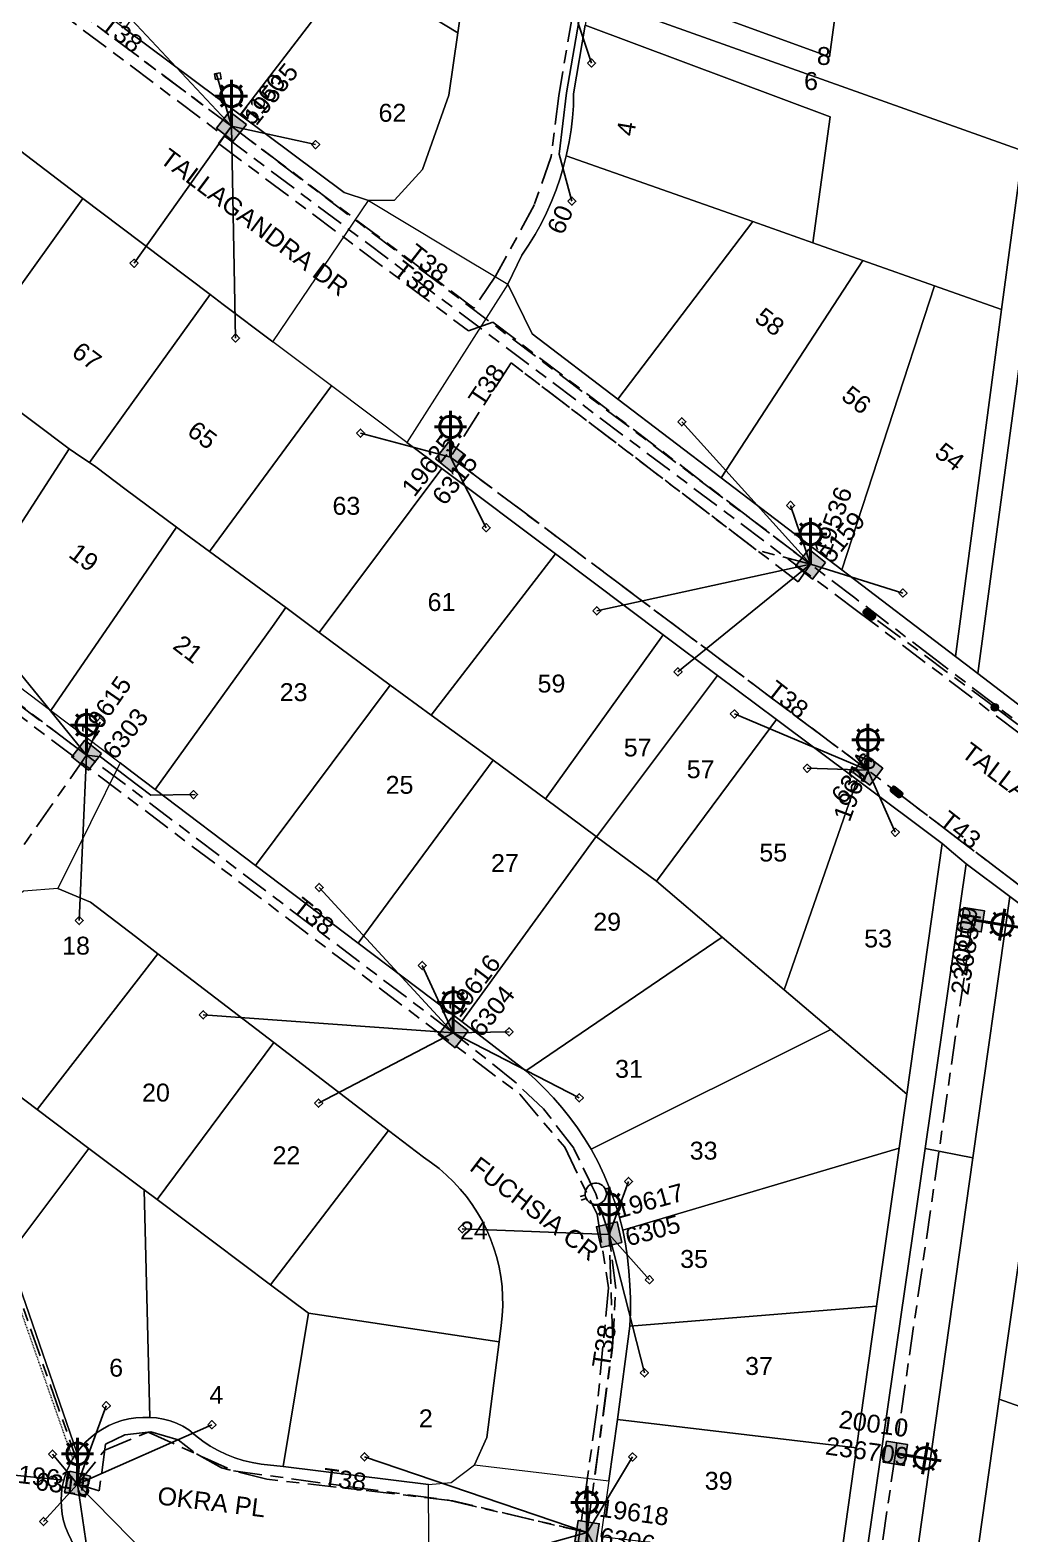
# Model space of a CAD drawing. Header units: metres. Extents: x 301341 to 310479, y 6262403 to 6265281.
# Drawn here: x 303245.4 to 303382.2, y 6264312.3 to 6264522.2 of the extents above; entities that cross this region are included whole.
import ezdxf
from ezdxf.enums import TextEntityAlignment as Align

# ---------------------------------------------------------------- set-up
doc = ezdxf.new("R2010")
doc.units = ezdxf.units.M
for name, pattern in [('Cable Exist UG', [8.2, 4, -1.2, 1.8, -1.2]), ('HIDDEN', [0.375, 0.25, -0.125]), ('HIDDEN2', [0.1875, 0.125, -0.0625])]:
    doc.linetypes.add(name, pattern=pattern)
doc.layers.get('0').update_dxf_attribs({"color": 6})
for name, color, linetype, lineweight in [('Cadastre Land Parcels_SP_EXT', 9, 'Continuous', 5), ('Cadastre Other Property_SP_EXT', 9, 'HIDDEN', 5), ('Cadastre Roads_SP_EXT', 9, 'Continuous', 5)]:
    doc.layers.add(name, color=color, linetype=linetype, lineweight=lineweight)
for name, color, linetype in [('Equip_LV_EXT', 7, 'Continuous'), ('Equip_SL_EXT', 7, 'Continuous'), ('Equip_SP_SL_EXT', 7, 'Continuous'), ('Mains_HV_EXT', 7, 'Continuous'), ('Mains_LV_EXT', 7, 'Continuous'), ('Mains_SL_EXT', 7, 'Continuous'), ('Services_SP_EXT', 7, 'Continuous'), ('SupportsUG_SP_LV_SL_EXT', 7, 'Continuous')]:
    doc.layers.add(name, color=color, linetype=linetype)
doc.styles.add('COLUMN_LABEL', font='arial.ttf')
doc.styles.add('iecARIAL', font='arial.ttf', dxfattribs={"height": 2})
doc.styles.add('POLE_LABEL', font='arial.ttf')
doc.styles.get("Standard").update_dxf_attribs({"font": 'arial.ttf'})

# ---------------------------------------------------------------- blocks, each defined once
blk = doc.blocks.new('COLUMN_EXT')
blk.add_hatch(color=256).paths.add_polyline_path([(-1.49, 1.48), (-1.49, -1.49), (1.48, -1.49), (1.48, 1.48)])
blk.add_lwpolyline([(-1.49, -1.49), (1.48, -1.49), (1.48, 1.48), (-1.49, 1.48)], close=True)
for tag, height, style, flags, p in [('ASSET_NUM', 2.5, 'COLUMN_LABEL', 8, (2, 2)), ('STRUCTURE_PLANT_NUMBER', 0.2, 'POLE_LABEL', 9, (1.81, 0.03)), ('STREET_CODE', 0.2, 'COLUMN_LABEL', 9, (1.81, -0.2))]:
    blk.add_attdef(tag, text='', height=height, dxfattribs=dict(style=style, flags=flags)).set_placement(p, align=Align.MIDDLE_LEFT)
at = {"flags": 9}
for tag, p in [('COLUMN_TYPE', (1.81, -0.4)), ('OWNED_BY', (1.81, -0.6)), ('STATE', (1.81, -0.8)), ('USAGE', (1.81, -1)), ('STREETNAME', (1.81, -1.6)), ('SUBURB', (1.81, -1.8)), ('LEGEND', (1.81, -1.2)), ('LOCATION', (1.81, -1.4)), ('NOTES', (1.81, -2))]:
    blk.add_attdef(tag, text='', height=0.2, dxfattribs=at).set_placement(p, align=Align.MIDDLE_LEFT)
at = {"flags": 1}
blk.add_attdef('Z', (1.81, -2.35), '', height=0.2, dxfattribs=at)
blk = doc.blocks.new('SL_LANTERN_EXT')
at = {"lineweight": 40}
for p, q in [((0, 1.97), (0, 6.47)), ((-2.25, 4.22), (2.25, 4.22)), ((-1.46, 5.68), (-1.06, 5.28)), ((1.46, 5.68), (1.06, 5.28)), ((-1.46, 2.76), (-1.06, 3.16)), ((0, 0), (0, 2.72)), ((1.46, 2.76), (1.06, 3.16))]:
    blk.add_line(p, q, dxfattribs=at)
blk.add_circle((0, 4.22), 1.5, dxfattribs=at)
at = {"style": 'iecARIAL', "flags": 8}
blk.add_attdef('ASSET_NUM', (1.5, 1.5), '', height=2.5, dxfattribs=at)
for tag, p, height, flags in [('OPERATING_VOLTAGE', (0.98, -1.65), 0.2, 9), ('ORIENTATION', (0.98, -1.85), 0.2, 9), ('OWNED_BY', (0.98, -2.05), 0.2, 9), ('STATE', (0.98, -2.25), 0.2, 9), ('CONSTRUCTED_VOLTAGE', (0.98, -0.65), 0.2, 9), ('CONTROL_TYPE', (0.98, -0.85), 0.2, 9), ('LANTERN_PURPOSE', (0.98, -1.05), 0.2, 9), ('LANTERN_TYPE', (0.98, -1.25), 0.2, 9), ('NO_PHASES', (0.98, -1.45), 0.2, 9), ('LNUMBER', (2.18, -3.25), 2.5, 8), ('USAGE', (0.98, -2.45), 0.2, 9), ('CEXIST', (0.98, -2.65), 0.2, 9), ('CNEW', (0.98, -2.85), 0.2, 9), ('CNUMBER', (0.98, -3.05), 0.2, 9), ('CREMOVE', (0.98, -3.25), 0.2, 9), ('CREPLACE', (0.98, -3.45), 0.2, 9), ('LKINGHEIGHT', (0.98, -3.65), 0.2, 9), ('LBRACKET', (0.98, -3.85), 0.2, 9), ('LBRACKETVOCAB', (0.98, -4.05), 0.2, 9), ('LCATEGORY', (0.98, -4.25), 0.2, 9), ('LCHARGE1', (0.98, -4.45), 0.2, 9), ('LCHARGE1PERCENT', (0.98, -4.65), 0.2, 9), ('LCHARGE2', (0.98, -4.85), 0.2, 9), ('LCHARGE2PERCENT', (0.98, -5.05), 0.2, 9), ('LCHARGE3', (0.98, -5.25), 0.2, 9), ('LCHARGE3PERCENT', (0.98, -5.45), 0.2, 9), ('LEXIST', (0.98, -5.65), 0.2, 9), ('LLAMP', (0.98, -5.85), 0.2, 9), ('LLAMPVOCAB', (0.98, -6.05), 0.2, 9), ('LMAST', (0.98, -6.25), 0.2, 9), ('LMASTVOCAB', (0.98, -6.45), 0.2, 9), ('LNEW', (0.98, -6.65), 0.2, 9), ('LANTNUMBER', (0.98, -6.85), 0.2, 9), ('LOUTREACH', (0.98, -7.25), 0.2, 9), ('LOUTREACHVOCAB', (0.98, -7.45), 0.2, 9), ('LRATECODE', (0.98, -7.65), 0.2, 9), ('LREMOVE', (0.98, -7.85), 0.2, 9), ('LREPLACE', (0.98, -8.05), 0.2, 9), ('LTYPE', (0.98, -8.25), 0.2, 9), ('LTYPEVOCAB', (0.98, -8.45), 0.2, 9), ('STREETNAME', (0.98, -9.25), 0.2, 9), ('SUBURB', (0.98, -9.45), 0.2, 1), ('LEGEND', (0.98, -8.65), 0.2, 9), ('LOCATION', (0.98, -8.85), 0.2, 9), ('NOTES', (0.98, -9.05), 0.2, 9)]:
    blk.add_attdef(tag, p, '', height=height, dxfattribs=dict(flags=flags))
blk = doc.blocks.new('CCP_EXT')
at = {"flags": 9}
for tag, p in [('STATE', (0, -1.8)), ('NOTES', (0, -2))]:
    blk.add_attdef(tag, text='', height=0.2, dxfattribs=at).set_placement(p, align=Align.MIDDLE_LEFT)
blk.add_wipeout([(0, 0.57), (0.57, 0), (0, -0.57), (-0.57, 0)])
blk.add_lwpolyline([(-0.57, 0), (0, 0.57), (0.57, 0), (0, -0.57), (-0.57, 0)])
at = {"flags": 1}
blk.add_attdef('Z', (0, 0), '', height=0.2, dxfattribs=at)
at = {"flags": 9}
for tag, p in [('CCP_TYPE', (0, 0)), ('CONSTRUCTED_VOLTAGE', (0, -0.2)), ('OPERATING_VOLTAGE', (0, -0.6)), ('ORIENTATION', (0, -0.8)), ('OWNED_BY', (0, -1)), ('NO_PHASES', (0, -0.4)), ('USAGE', (0, -1.2)), ('LEGEND', (0, -1.4)), ('LIFE_SUPPORT', (0, -1.6))]:
    blk.add_attdef(tag, text='', height=0.2, dxfattribs=at).set_placement(p, align=Align.MIDDLE_LEFT)
blk = doc.blocks.new('SL_STJ_EXT')
h = blk.add_hatch(color=256)
edge = h.paths.add_edge_path()
edge.add_ellipse((-0.59, 0.13), major_axis=(0.226, 0.226), ratio=1, start_angle=45, end_angle=135)
edge.add_line((-0.91, 0.13), (-0.91, -0.13))
edge.add_ellipse((-0.59, -0.13), major_axis=(0.226, 0.226), ratio=1, start_angle=135, end_angle=225)
edge.add_line((-0.59, -0.45), (0.59, -0.45))
edge.add_ellipse((0.59, -0.13), major_axis=(-0.226, 0.226), ratio=1, start_angle=135, end_angle=225)
edge.add_line((0.91, -0.13), (0.91, 0.13))
edge.add_ellipse((0.59, 0.13), major_axis=(-0.226, 0.226), ratio=1, start_angle=225, end_angle=315)
edge.add_line((0.59, 0.45), (-0.59, 0.45))
blk.add_lwpolyline([(-0.91, 0.13), (-0.91, -0.13, 0.414214), (-0.59, -0.45), (0.59, -0.45, 0.414214), (0.91, -0.13), (0.91, 0.13, 0.414214), (0.59, 0.45), (-0.59, 0.45, 0.414214)], format="xyb", close=True)
at = {"flags": 1}
blk.add_attdef('Z', (0, 0), '', height=0.2, dxfattribs=at)
at = {"flags": 9}
for tag, p in [('ORIENTATION', (0, 0)), ('USAGE', (0, -0.2)), ('LEGEND', (0, -0.4)), ('NOTES', (0, -0.6))]:
    blk.add_attdef(tag, text='', height=0.2, dxfattribs=at).set_placement(p, align=Align.MIDDLE_LEFT)
blk = doc.blocks.new('LV_UG_LINKS_OPEN_EXT')
for p, q in [((-0.25, 1.47), (-0.25, 2.22)), ((0.25, 1.47), (0.25, 2.22)), ((-0.25, -1.47), (-0.25, -2.22)), ((0.25, -1.47), (0.25, -2.22))]:
    blk.add_line(p, q)
at = {"flags": 9}
for tag, p in [('ACTUAL_STATUS', (0, 0)), ('CONSTRUCTED_VOLTAGE', (0, -0.2)), ('OPERATING_VOLTAGE', (0, -0.6)), ('ORIENTATION', (0, -0.8)), ('STATE', (0, -1)), ('SWITCH_TYPE', (0, -1.2)), ('NO_PHASES', (0, -0.4)), ('USAGE', (0, -1.4)), ('NOTES', (0, -1.6))]:
    blk.add_attdef(tag, text='', height=0.2, dxfattribs=at).set_placement(p, align=Align.MIDDLE_LEFT)
at = {"flags": 1}
blk.add_attdef('Z', (0, 0), '', height=0.2, dxfattribs=at)
blk.add_wipeout([(-0.25, 1.47), (-0.43, 1.43), (-0.61, 1.36), (-0.77, 1.28), (-0.93, 1.17), (-1.07, 1.05), (-1.19, 0.9), (-1.29, 0.75), (-1.38, 0.58), (-1.44, 0.4), (-1.48, 0.22), (-1.49, 0.03), (-1.49, -0.16), (-1.45, -0.34), (-1.4, -0.52), (-1.32, -0.69), (-1.23, -0.85), (-1.11, -1), (-0.98, -1.13), (-0.83, -1.24), (-0.66, -1.34), (-0.49, -1.41), (-0.31, -1.46), (-0.13, -1.49), (0.06, -1.49), (0.25, -1.47), (0.43, -1.43), (0.61, -1.36), (0.77, -1.28), (0.93, -1.17), (1.07, -1.05), (1.19, -0.9), (1.29, -0.75), (1.38, -0.58), (1.44, -0.4), (1.48, -0.22), (1.49, -0.03), (1.49, 0.16), (1.45, 0.34), (1.4, 0.52), (1.32, 0.69), (1.23, 0.85), (1.11, 1), (0.98, 1.13), (0.83, 1.24), (0.66, 1.34), (0.49, 1.41), (0.31, 1.46), (0.13, 1.49), (-0.06, 1.49)])
blk.add_lwpolyline([(0, -1.49, 1), (0, 1.49, 1)], format="xyb", close=True)
blk = doc.blocks.new('CONNECTOR_NODE_EXT')
h = blk.add_hatch(color=256)
edge = h.paths.add_edge_path()
edge.add_arc((0, 0), 0.5, 0, 360)
blk.add_circle((0, 0), 0.5)
at = {"flags": 1}
blk.add_attdef('Z', (0, 0), '', height=0.2, dxfattribs=at)
at = {"flags": 9}
for tag, p in [('CONNECTOR_TYPE', (0, 0)), ('CONSTRUCTED_VOLTAGE', (0, -0.2)), ('OPERATING_VOLTAGE', (0, -0.6)), ('ORIENTATION', (0, -0.8)), ('SUBTYPE', (0, -1)), ('NO_PHASES', (0, -0.4)), ('USAGE', (0, -1.2)), ('NOTES', (0, -1.4))]:
    blk.add_attdef(tag, text='', height=0.2, dxfattribs=at).set_placement(p, align=Align.MIDDLE_LEFT)

msp = doc.modelspace()

# ---------------------------------------------------------------- linework, layer by layer
at = {"layer": 'Cadastre Land Parcels_SP_EXT', "linetype": 'Continuous'}
msp.add_lwpolyline([(303399.42, 6264593.16), (303379.6, 6264446.29), (303377.73, 6264432.36), (303384.88, 6264426.92)], dxfattribs=at)
for points in [[(303308.64, 6264546.62), (303279.93, 6264551.67), (303274.75, 6264544.55), (303290.4, 6264530.82), (303305.14, 6264521.84), (303308.64, 6264546.62)], [(303359.31, 6264535.27), (303327.06, 6264547.14), (303324.21, 6264530.41), (303357.03, 6264518.45), (303359.31, 6264535.27)], [(303290.4, 6264530.82), (303274.75, 6264544.55), (303258.59, 6264522.44), (303274.72, 6264510.37), (303290.4, 6264530.82)], [(303386.91, 6264526.93), (303359.31, 6264535.27), (303357.03, 6264518.45), (303324.21, 6264530.41), (303323.6, 6264526.9), (303384.03, 6264505.35), (303386.91, 6264526.93)], [(303305.14, 6264521.84), (303290.4, 6264530.82), (303274.72, 6264510.37), (303289.24, 6264499.53), (303292.67, 6264498.4), (303296.27, 6264498.47), (303300.18, 6264502.74), (303303.88, 6264513.12), (303305.14, 6264521.84)], [(303384.03, 6264505.35), (303323.6, 6264526.9), (303323.06, 6264523.66), (303322.93, 6264522.89), (303357.13, 6264510.08), (303354.68, 6264492.49), (303361.69, 6264490.03), (303371.69, 6264486.5), (303381.06, 6264483.21), (303384.03, 6264505.35)], [(303354.68, 6264492.49), (303357.13, 6264510.08), (303322.93, 6264522.89), (303321.29, 6264513.29), (303321.26, 6264511.61), (303321.14, 6264509.94), (303320.95, 6264508.27), (303320.67, 6264506.62), (303320.31, 6264504.84), (303320.26, 6264504.63), (303346.3, 6264495.46), (303354.68, 6264492.49)], [(303252.75, 6264498.69), (303236.98, 6264510.69), (303233.26, 6264511.71), (303229.67, 6264511.34), (303226.51, 6264509.18), (303219.31, 6264499.24), (303241.44, 6264482.87), (303252.75, 6264498.69)], [(303346.3, 6264495.46), (303320.26, 6264504.63), (303319.89, 6264503.16), (303319.4, 6264501.51), (303318.84, 6264499.88), (303318.21, 6264498.28), (303317.51, 6264496.71), (303316.75, 6264495.17), (303315.91, 6264493.66), (303315.01, 6264492.2), (303314.05, 6264490.77), (303312.1, 6264486.73), (303315.52, 6264479.79), (303327.45, 6264470.68), (303346.3, 6264495.46)], [(303270.53, 6264485.28), (303258.07, 6264494.69), (303252.75, 6264498.69), (303241.44, 6264482.87), (303235.93, 6264475.22), (303235.8, 6264475.05), (303250.87, 6264463.76), (303252.62, 6264462.55), (303253.68, 6264461.84), (303258.62, 6264468.72), (303270.53, 6264485.28)], [(303354.68, 6264492.49), (303346.3, 6264495.46), (303327.45, 6264470.68), (303341.91, 6264459.7), (303361.69, 6264490.03), (303354.68, 6264492.49)], [(303371.69, 6264486.5), (303361.69, 6264490.03), (303341.91, 6264459.7), (303358.73, 6264446.84), (303371.69, 6264486.5)], [(303279.29, 6264478.7), (303272.36, 6264483.91), (303270.53, 6264485.28), (303258.62, 6264468.72), (303253.68, 6264461.84), (303254.57, 6264461.23), (303258.84, 6264458.03), (303265.84, 6264452.8), (303267.15, 6264451.83), (303270.47, 6264449.4), (303287.49, 6264472.52), (303279.29, 6264478.7)], [(303374.62, 6264434.74), (303381.06, 6264483.21), (303371.69, 6264486.5), (303358.73, 6264446.84), (303374.62, 6264434.74)], [(303250.87, 6264463.76), (303235.8, 6264475.05), (303230.11, 6264467.15), (303218, 6264450.17), (303234.14, 6264437.94), (303250.87, 6264463.76)], [(303298.02, 6264464.64), (303287.49, 6264472.52), (303270.47, 6264449.4), (303281.12, 6264441.58), (303285.78, 6264438.1), (303302.91, 6264460.98), (303298.02, 6264464.64)], [(303253.68, 6264461.84), (303252.62, 6264462.55), (303250.87, 6264463.76), (303234.14, 6264437.94), (303235.12, 6264437.2), (303243.69, 6264430.73), (303248.3, 6264427.24), (303259.13, 6264443.01), (303265.84, 6264452.8), (303258.84, 6264458.03), (303254.57, 6264461.23), (303253.68, 6264461.84)], [(303318.76, 6264449.1), (303302.91, 6264460.98), (303285.78, 6264438.1), (303295.67, 6264430.77), (303301.43, 6264426.58), (303318.76, 6264449.1)], [(303270.47, 6264449.4), (303267.15, 6264451.83), (303265.84, 6264452.8), (303259.13, 6264443.01), (303248.3, 6264427.24), (303257.97, 6264419.93), (303259.63, 6264418.67), (303262.88, 6264416.2), (303279.24, 6264438.96), (303281.12, 6264441.58), (303270.47, 6264449.4)], [(303333.78, 6264437.8), (303318.76, 6264449.1), (303301.43, 6264426.58), (303310.05, 6264420.27), (303317.35, 6264414.89), (303333.78, 6264437.8)], [(303285.78, 6264438.1), (303281.12, 6264441.58), (303279.24, 6264438.96), (303262.88, 6264416.2), (303276.88, 6264405.58), (303295.67, 6264430.77), (303285.78, 6264438.1)], [(303341.39, 6264432.12), (303333.78, 6264437.8), (303317.35, 6264414.89), (303324.47, 6264409.61), (303324.49, 6264409.59), (303341.39, 6264432.12)], [(303301.43, 6264426.58), (303295.67, 6264430.77), (303276.88, 6264405.58), (303291.2, 6264394.74), (303310.05, 6264420.27), (303301.43, 6264426.58)], [(303349.61, 6264425.98), (303341.39, 6264432.12), (303324.49, 6264409.59), (303332.87, 6264403.4), (303349.61, 6264425.98)], [(303360.88, 6264417.52), (303349.61, 6264425.98), (303332.87, 6264403.4), (303342.06, 6264395.59), (303350.71, 6264388.23), (303360.88, 6264417.52)], [(303317.35, 6264414.89), (303310.05, 6264420.27), (303291.2, 6264394.74), (303305.7, 6264383.82), (303324.47, 6264409.61), (303317.35, 6264414.89)], [(303372.75, 6264408.64), (303360.88, 6264417.52), (303350.71, 6264388.23), (303357.2, 6264382.67), (303367.81, 6264373.64), (303372.75, 6264408.64)], [(303342.06, 6264395.59), (303332.87, 6264403.4), (303324.49, 6264409.59), (303324.47, 6264409.61), (303305.7, 6264383.82), (303314.64, 6264376.9), (303342.06, 6264395.59)], [(303382.2, 6264401.23), (303376.11, 6264405.8), (303370.37, 6264366.07), (303377.03, 6264364.76), (303382.2, 6264401.23)], [(303260.24, 6264389.36), (303263.26, 6264393.26), (303260.11, 6264395.67), (303253.83, 6264400.48), (303249.29, 6264402.39), (303244.5, 6264402), (303241.44, 6264399.54), (303229.85, 6264384.01), (303246.4, 6264371.53), (303260.24, 6264389.36)], [(303394.8, 6264391.85), (303382.2, 6264401.23), (303377.03, 6264364.76), (303337.88, 6264086.97), (303345.79, 6264081.3), (303346.24, 6264089.9), (303350.47, 6264118.98), (303351.68, 6264127.64), (303357.32, 6264167.15), (303359.86, 6264185.1), (303363.06, 6264207.64), (303365.52, 6264224.84), (303367.91, 6264241.58), (303370.39, 6264258.84), (303372.92, 6264276.37), (303375.41, 6264293.55), (303377.88, 6264310.91), (303380.73, 6264331.1), (303383.47, 6264350.39), (303388.16, 6264383.19), (303394.8, 6264391.85)], [(303357.2, 6264382.67), (303350.71, 6264388.23), (303342.06, 6264395.59), (303314.64, 6264376.9), (303315.97, 6264375.7), (303317.25, 6264374.45), (303318.47, 6264373.15), (303319.64, 6264371.8), (303320.76, 6264370.41), (303321.82, 6264368.97), (303322.82, 6264367.49), (303323.75, 6264365.96), (303357.2, 6264382.67)], [(303260.24, 6264389.36), (303246.4, 6264371.53), (303253.63, 6264366.09), (303260.83, 6264360.69), (303261.34, 6264360.3), (303263.16, 6264358.96), (303279.43, 6264380.87), (303263.26, 6264393.26), (303260.24, 6264389.36)], [(303253.63, 6264366.09), (303246.4, 6264371.53), (303229.85, 6264384.01), (303218.93, 6264369.4), (303242.42, 6264351.17), (303253.63, 6264366.09)], [(303367.81, 6264373.64), (303357.2, 6264382.67), (303323.75, 6264365.96), (303324.71, 6264364.18), (303325.57, 6264362.34), (303326.35, 6264360.46), (303327.05, 6264358.56), (303327.66, 6264356.62), (303328.18, 6264354.65), (303366.77, 6264366.1), (303367.81, 6264373.64)], [(303295.46, 6264368.58), (303279.43, 6264380.87), (303263.16, 6264358.96), (303278.99, 6264347.06), (303295.46, 6264368.58)], [(303310.91, 6264339.07), (303311.19, 6264341.37), (303311.33, 6264342.73), (303311.4, 6264344.09), (303311.39, 6264345.46), (303311.3, 6264346.82), (303311.13, 6264348.18), (303310.89, 6264349.52), (303310.57, 6264350.85), (303310.18, 6264352.16), (303309.71, 6264353.44), (303309.18, 6264354.69), (303308.57, 6264355.92), (303307.89, 6264357.11), (303307.15, 6264358.25), (303306.34, 6264359.36), (303305.48, 6264360.41), (303304.55, 6264361.42), (303303.57, 6264362.37), (303302.54, 6264363.26), (303301.46, 6264364.09), (303300.33, 6264364.87), (303295.46, 6264368.58), (303278.99, 6264347.06), (303284.26, 6264343.08), (303310.91, 6264339.07)], [(303261.34, 6264360.3), (303260.83, 6264360.69), (303253.63, 6264366.09), (303242.42, 6264351.17), (303251.92, 6264323.62), (303252.52, 6264324.39), (303253.19, 6264325.12), (303253.92, 6264325.78), (303254.69, 6264326.38), (303255.52, 6264326.91), (303256.39, 6264327.38), (303257.3, 6264327.77), (303258.23, 6264328.08), (303259.19, 6264328.31), (303260.16, 6264328.46), (303261.14, 6264328.53), (303261.49, 6264328.53), (303262.14, 6264328.53), (303261.34, 6264360.3)], [(303363.6, 6264344.04), (303366.77, 6264366.1), (303328.18, 6264354.65), (303328.54, 6264352.77), (303328.82, 6264350.86), (303329.03, 6264348.95), (303329.17, 6264347.04), (303329.23, 6264345.11), (303329.23, 6264343.19), (303329.15, 6264341.28), (303363.6, 6264344.04)], [(303377.03, 6264364.76), (303370.37, 6264366.07), (303341.89, 6264169.06), (303337.19, 6264136.89), (303333.86, 6264114.11), (303330.58, 6264091.72), (303337.88, 6264086.97), (303377.03, 6264364.76)], [(303263.16, 6264358.96), (303261.34, 6264360.3), (303262.14, 6264328.53), (303263.08, 6264328.45), (303264.03, 6264328.3), (303264.96, 6264328.06), (303265.87, 6264327.73), (303266.74, 6264327.32), (303267.56, 6264326.82), (303268.51, 6264325.99), (303269.51, 6264325.22), (303270.57, 6264324.53), (303271.67, 6264323.91), (303272.81, 6264323.36), (303273.98, 6264322.9), (303275.18, 6264322.52), (303276.41, 6264322.22), (303277.66, 6264322.01), (303280.76, 6264321.66), (303284.26, 6264343.08), (303278.99, 6264347.06), (303263.16, 6264358.96)], [(303251.92, 6264323.62), (303242.42, 6264351.17), (303229.66, 6264334.23), (303215.29, 6264323.25), (303250.1, 6264319.77), (303250.42, 6264320.79), (303250.84, 6264321.77), (303251.34, 6264322.72), (303251.92, 6264323.62)], [(303388.83, 6264347.55), (303383.47, 6264350.39), (303380.73, 6264331.1), (303410.76, 6264320.43), (303411.19, 6264322.05), (303411.68, 6264323.64), (303412.25, 6264325.21), (303412.88, 6264326.75), (303413.58, 6264328.26), (303414.35, 6264329.74), (303415.18, 6264331.19), (303416.08, 6264332.6), (303416.42, 6264333.09), (303402.14, 6264340.55), (303388.83, 6264347.55)], [(303310.91, 6264339.07), (303284.26, 6264343.08), (303280.76, 6264321.66), (303301.02, 6264319.17), (303304.22, 6264319.43), (303307.47, 6264321.89), (303309.19, 6264325.73), (303310.91, 6264339.07)], [(303360.8, 6264324.29), (303363.6, 6264344.04), (303329.15, 6264341.28), (303327.41, 6264328.24), (303360.8, 6264324.29)], [(303410.76, 6264320.43), (303380.73, 6264331.1), (303377.88, 6264310.91), (303408.72, 6264307.09), (303409.88, 6264314.82), (303410.09, 6264316.71), (303410.38, 6264318.58), (303410.76, 6264320.43)], [(303360.8, 6264324.29), (303327.41, 6264328.24), (303326.21, 6264319.7), (303325.12, 6264311.89), (303358.5, 6264308.04), (303360.8, 6264324.29)], [(303250.1, 6264319.77), (303215.29, 6264323.25), (303207.46, 6264317.23), (303206.31, 6264316.35), (303215.93, 6264305.91), (303220.63, 6264300.84), (303252.8, 6264309.12), (303252.18, 6264309.86), (303251.62, 6264310.63), (303251.13, 6264311.45), (303250.71, 6264312.31), (303250.37, 6264313.19), (303250.09, 6264314.11), (303249.9, 6264315.04), (303249.78, 6264315.99), (303249.74, 6264316.94), (303249.78, 6264317.9), (303249.89, 6264318.84), (303250.1, 6264319.77)]]:
    msp.add_lwpolyline(points, close=True, dxfattribs=at)
at = {"layer": 'Cadastre Roads_SP_EXT', "linetype": 'Continuous'}
msp.add_lwpolyline([(303384.03, 6264505.35), (303381.06, 6264483.21), (303374.62, 6264434.74), (303376.14, 6264433.58), (303377.73, 6264432.36), (303377.73, 6264432.36), (303379.6, 6264446.29), (303399.42, 6264593.16)], dxfattribs=at)
at = {"layer": 'Mains_LV_EXT', "linetype": 'Cable Exist UG'}
for points in [[(303201.3, 6264459.88), (303228.48, 6264439.74), (303253.3, 6264420.97)], [(303323.17, 6264312.45), (303326.74, 6264338.33), (303327.19, 6264346.54), (303326.26, 6264354.05)], [(303314.32, 6264248.51), (303323.17, 6264312.45)]]:
    msp.add_lwpolyline(points, dxfattribs=at)
at = {"layer": 'Mains_SL_EXT', "linetype": 'Cable Exist UG'}
for points in [[(303253.3, 6264420.97), (303201.3, 6264459.88)], [(303380.11, 6264427.66), (303362.59, 6264440.64)], [(303380.11, 6264427.66), (303407.42, 6264407.21)], [(303376.99, 6264398.01), (303366.22, 6264323.51)], [(303323.17, 6264312.45), (303326.77, 6264338.99), (303326.26, 6264354.05)], [(303366.22, 6264323.51), (303354.54, 6264242.7)], [(303323.17, 6264312.45), (303314.32, 6264248.51)]]:
    msp.add_lwpolyline(points, dxfattribs=at)
at = {"layer": 'Services_SP_EXT'}
for points in [[(303240.36, 6264436.84), (303253.3, 6264420.97)], [(303266.78, 6264304.16), (303252.03, 6264319.23)], [(303254.11, 6264304.97), (303252.03, 6264319.23)], [(303288.18, 6264302.68), (303323.17, 6264312.45)], [(303324.7, 6264287.85), (303323.17, 6264312.45)], [(303327.13, 6264305.5), (303323.17, 6264312.45)]]:
    msp.add_lwpolyline(points, dxfattribs=at)

# ---------------------------------------------------------------- block references
at = {"layer": 'Equip_SL_EXT'}
for p, rotation in [((303362.59, 6264440.64), 142.2713996205172), ((303366.39, 6264415.85), 141.5301013684357)]:
    msp.add_blockref('SL_STJ_EXT', p, dxfattribs=dict(at, rotation=rotation))
msp.add_blockref('CONNECTOR_NODE_EXT', (303380.11, 6264427.66), dxfattribs=at)
at = {"layer": 'Equip_SP_SL_EXT'}
ref = msp.add_blockref('SL_LANTERN_EXT', (303273.52, 6264508.77), dxfattribs=at)
ref.add_attrib('ASSET_NUM', '19535', dxfattribs={"layer": '0', "height": 2.5, "rotation": 51.4442, "style": 'iecARIAL'}).set_placement((303275.02, 6264510.27), align=Align.TOP_LEFT)
ref = msp.add_blockref('SL_LANTERN_EXT', (303304.11, 6264462.59), dxfattribs=at)
ref.add_attrib('ASSET_NUM', '19625', dxfattribs={"layer": '0', "height": 2.5, "rotation": 52.1015, "style": 'iecARIAL'}).set_placement((303305.61, 6264464.09), align=Align.BOTTOM_RIGHT)
ref = msp.add_blockref('SL_LANTERN_EXT', (303354.39, 6264447.63), dxfattribs=at)
ref.add_attrib('ASSET_NUM', '19536', dxfattribs={"layer": '0', "height": 2.5, "rotation": 70.8394, "style": 'iecARIAL'}).set_placement((303355.89, 6264449.13), align=Align.MIDDLE_LEFT)
ref = msp.add_blockref('SL_LANTERN_EXT', (303253.3, 6264420.97), dxfattribs=at)
ref.add_attrib('ASSET_NUM', '19615', dxfattribs={"layer": '0', "height": 2.5, "rotation": 55.2823, "style": 'iecARIAL'}).set_placement((303254.8, 6264422.47), align=Align.BOTTOM_LEFT)
ref = msp.add_blockref('SL_LANTERN_EXT', (303362.39, 6264418.89), dxfattribs=at)
ref.add_attrib('ASSET_NUM', '19624', dxfattribs={"layer": '0', "height": 2.5, "rotation": 69.7716, "style": 'iecARIAL'}).set_placement((303363.89, 6264420.39), align=Align.BOTTOM_RIGHT)
ref = msp.add_blockref('SL_LANTERN_EXT', (303376.99, 6264398.01), dxfattribs=dict(at, rotation=260.6334010915921))
ref.add_attrib('ASSET_NUM', '20009', dxfattribs={"layer": '0', "height": 2.5, "rotation": 80.8882, "style": 'iecARIAL'}).set_placement((303378.49, 6264399.51), align=Align.BOTTOM_RIGHT)
ref = msp.add_blockref('SL_LANTERN_EXT', (303304.5, 6264382.23), dxfattribs=at)
ref.add_attrib('ASSET_NUM', '19616', dxfattribs={"layer": '0', "height": 2.5, "rotation": 52.8577, "style": 'iecARIAL'}).set_placement((303306, 6264383.73), align=Align.BOTTOM_LEFT)
ref = msp.add_blockref('SL_LANTERN_EXT', (303326.26, 6264354.05), dxfattribs=at)
ref.add_attrib('ASSET_NUM', '19617', dxfattribs={"layer": '0', "height": 2.5, "rotation": 15.4236, "style": 'iecARIAL'}).set_placement((303327.76, 6264355.55), align=Align.BOTTOM_LEFT)
ref = msp.add_blockref('SL_LANTERN_EXT', (303366.22, 6264323.51), dxfattribs=dict(at, rotation=260.6217764145487))
ref.add_attrib('ASSET_NUM', '20010', dxfattribs={"layer": '0', "height": 2.5, "rotation": 352.1319, "style": 'iecARIAL'}).set_placement((303367.72, 6264325.01), align=Align.BOTTOM_RIGHT)
ref = msp.add_blockref('SL_LANTERN_EXT', (303252.03, 6264319.23), dxfattribs=at)
ref.add_attrib('ASSET_NUM', '19614', dxfattribs={"layer": '0', "height": 2.5, "rotation": 353.1668, "style": 'iecARIAL'}).set_placement((303253.53, 6264320.73), align=Align.TOP_RIGHT)
ref = msp.add_blockref('SL_LANTERN_EXT', (303323.17, 6264312.45), dxfattribs=at)
ref.add_attrib('ASSET_NUM', '19618', dxfattribs={"layer": '0', "height": 2.5, "rotation": 352.3009, "style": 'iecARIAL'}).set_placement((303324.67, 6264313.95), align=Align.BOTTOM_LEFT)
at = {"layer": 'SupportsUG_SP_LV_SL_EXT'}
ref = msp.add_blockref('COLUMN_EXT', (303273.52, 6264508.77), dxfattribs=dict(at, rotation=141.9822832981807))
ref.add_attrib('ASSET_NUM', '5160', dxfattribs={"layer": '0', "height": 2.5, "rotation": 52.0915, "style": 'COLUMN_LABEL'}).set_placement((303275.52, 6264509.52), align=Align.MIDDLE_LEFT)
ref = msp.add_blockref('COLUMN_EXT', (303304.11, 6264462.59), dxfattribs=dict(at, rotation=322.0151172574615))
ref.add_attrib('ASSET_NUM', '6315', dxfattribs={"layer": '0', "height": 2.5, "rotation": 52.0513, "style": 'COLUMN_LABEL'}).set_placement((303306.11, 6264463.34), align=Align.TOP_RIGHT)
ref = msp.add_blockref('COLUMN_EXT', (303354.39, 6264447.63), dxfattribs=dict(at, rotation=141.4230583009965))
ref.add_attrib('ASSET_NUM', '5159', dxfattribs={"layer": '0', "height": 2.5, "rotation": 51.5321, "style": 'COLUMN_LABEL'}).set_placement((303356.39, 6264448.38), align=Align.MIDDLE_LEFT)
ref = msp.add_blockref('COLUMN_EXT', (303253.3, 6264420.97), dxfattribs=dict(at, rotation=141.6001295433967))
ref.add_attrib('ASSET_NUM', '6303', dxfattribs={"layer": '0', "height": 2.5, "rotation": 51.7089, "style": 'COLUMN_LABEL'}).set_placement((303255.3, 6264421.72), align=Align.TOP_LEFT)
ref = msp.add_blockref('COLUMN_EXT', (303362.39, 6264418.89), dxfattribs=dict(at, rotation=322.0745411659279))
ref.add_attrib('ASSET_NUM', '6316', dxfattribs={"layer": '0', "height": 2.5, "rotation": 52.1108, "style": 'COLUMN_LABEL'}).set_placement((303364.39, 6264419.64), align=Align.BOTTOM_RIGHT)
ref = msp.add_blockref('COLUMN_EXT', (303376.99, 6264398.01), dxfattribs=dict(at, rotation=260.6334010915921))
ref.add_attrib('ASSET_NUM', '236854', dxfattribs={"layer": '0', "height": 2.5, "rotation": 80.8882, "style": 'COLUMN_LABEL'}).set_placement((303378.99, 6264398.76), align=Align.BOTTOM_RIGHT)
ref = msp.add_blockref('COLUMN_EXT', (303304.5, 6264382.23), dxfattribs=dict(at, rotation=141.7912064207887))
ref.add_attrib('ASSET_NUM', '6304', dxfattribs={"layer": '0', "height": 2.5, "rotation": 51.7874, "style": 'COLUMN_LABEL'}).set_placement((303306.5, 6264382.98), align=Align.TOP_LEFT)
ref = msp.add_blockref('COLUMN_EXT', (303326.26, 6264354.05), dxfattribs=dict(at, rotation=102.9975982977071))
ref.add_attrib('ASSET_NUM', '6305', dxfattribs={"layer": '0', "height": 2.5, "rotation": 15.4236, "style": 'COLUMN_LABEL'}).set_placement((303328.26, 6264354.8), align=Align.TOP_LEFT)
ref = msp.add_blockref('COLUMN_EXT', (303366.22, 6264323.51), dxfattribs=dict(at, rotation=260.6217764145487))
ref.add_attrib('ASSET_NUM', '236709', dxfattribs={"layer": '0', "height": 2.5, "rotation": 352.1319, "style": 'COLUMN_LABEL'}).set_placement((303368.22, 6264324.26), align=Align.TOP_RIGHT)
ref = msp.add_blockref('COLUMN_EXT', (303252.03, 6264319.23), dxfattribs=dict(at, rotation=256.0819898882138))
ref.add_attrib('ASSET_NUM', '6313', dxfattribs={"layer": '0', "height": 2.5, "rotation": 353.1668, "style": 'COLUMN_LABEL'}).set_placement((303254.03, 6264319.98), align=Align.TOP_RIGHT)
ref = msp.add_blockref('COLUMN_EXT', (303323.17, 6264312.45), dxfattribs=dict(at, rotation=80.9385646192693))
ref.add_attrib('ASSET_NUM', '6306', dxfattribs={"layer": '0', "height": 2.5, "rotation": 350.9018, "style": 'COLUMN_LABEL'}).set_placement((303325.18, 6264313.2), align=Align.TOP_LEFT)

# ---------------------------------------------------------------- texts
at = {"layer": 'Cadastre Land Parcels_SP_EXT'}
for s, rotation, p in [('8', 359.2465, (303355.25, 6264517.35)), ('4', 80.3536, (303329.72, 6264507.28)), ('60', 66.6672, (303319.8, 6264493.47)), ('58', 322.6637, (303346.4, 6264481.67)), ('67', 322.9764, (303251.03, 6264476.87)), ('56', 322.6228, (303358.51, 6264470.77)), ('65', 323.0259, (303267.17, 6264465.84)), ('54', 322.6932, (303371.53, 6264462.83)), ('19', 322.9486, (303250.62, 6264448.76)), ('21', 322.8, (303265.17, 6264435.96))]:
    msp.add_text(s, height=2.5, rotation=rotation, dxfattribs=at).set_placement(p)
for s, p in [('6', (303353.48, 6264513.84)), ('62', (303294.06, 6264509.41)), ('63', (303287.63, 6264454.54)), ('61', (303300.91, 6264441.11)), ('23', (303280.26, 6264428.53)), ('59', (303316.27, 6264429.73)), ('57', (303328.3, 6264420.8)), ('57', (303337.09, 6264417.77)), ('25', (303295.05, 6264415.59)), ('55', (303347.23, 6264406.14)), ('27', (303309.76, 6264404.67)), ('29', (303324.04, 6264396.48)), ('18', (303249.88, 6264393.14)), ('53', (303361.87, 6264394.14)), ('31', (303327.09, 6264375.94)), ('20', (303261.04, 6264372.63)), ('22', (303279.26, 6264363.87)), ('33', (303337.51, 6264364.52)), ('24', (303305.43, 6264353.37)), ('35', (303336.17, 6264349.4)), ('6', (303256.45, 6264334.22)), ('37', (303345.24, 6264334.46)), ('4', (303270.44, 6264330.43)), ('2', (303299.69, 6264327.15)), ('39', (303339.61, 6264318.43))]:
    msp.add_text(s, height=2.5, dxfattribs=at).set_placement(p)
at = {"layer": 'Cadastre Roads_SP_EXT'}
for s, rotation, p in [('TALLAGANDRA DR', 322.9047, (303375.25, 6264420.94)), ('OKRA PL', 353.0317, (303263.08, 6264316.41))]:
    msp.add_text(s, height=2.5, rotation=rotation, dxfattribs=at).set_placement(p)
at = {"layer": 'Mains_LV_EXT'}
for s, rotation, p in [('T38', 322.0796, (303255.11, 6264522.55)), ('T38', 322.0204, (303297.8, 6264490.57)), ('T38', 322.0176, (303295.92, 6264488.24)), ('T38', 56.1612, (303308.52, 6264469.46)), ('T38', 321.9826, (303348.08, 6264429.62)), ('T43', 321.6022, (303372.17, 6264411.45)), ('T38', 81.0864, (303326.32, 6264335.31))]:
    msp.add_text(s, height=2.5, rotation=rotation, dxfattribs=at).set_placement(p)

# ---------------------------------------------------------------- next in the draw order: block references
at = {"layer": 'Services_SP_EXT', "rotation": 54.67970340405802}
msp.add_blockref('CCP_EXT', (303271.63, 6264515.75), dxfattribs=at)
at = {"layer": 'Services_SP_EXT'}
for p in [(303323.8, 6264517.6), (303285.27, 6264506.21), (303321.06, 6264498.32), (303259.92, 6264489.65), (303274.09, 6264479.21), (303291.54, 6264465.94), (303336.4, 6264467.52), (303351.58, 6264455.85), (303309.08, 6264452.73), (303367.28, 6264443.61), (303324.54, 6264441.12), (303335.87, 6264432.61), (303255.21, 6264425.61), (303343.74, 6264426.73), (303353.93, 6264419.15), (303268.23, 6264415.47), (303366.21, 6264410.21), (303285.76, 6264402.5), (303252.27, 6264397.9), (303300.16, 6264391.62), (303269.59, 6264384.74), (303312.28, 6264382.35), (303322.09, 6264373.15), (303285.7, 6264372.39), (303328.96, 6264361.46), (303305.76, 6264354.85), (303331.88, 6264347.76), (303331.18, 6264334.76), (303256.05, 6264330.16), (303270.8, 6264327.51), (303248.53, 6264323.4), (303292.11, 6264323.03), (303329.54, 6264323.01), (303247.28, 6264314.01)]:
    msp.add_blockref('CCP_EXT', p, dxfattribs=at)

# ---------------------------------------------------------------- next in the draw order: linework, layer by layer
at = {"layer": 'Cadastre Other Property_SP_EXT', "linetype": 'HIDDEN2'}
msp.add_lwpolyline([(303218.93, 6264369.49), (303218.18, 6264368.48), (303241.69, 6264350.3), (303251.33, 6264322.8), (303251.92, 6264323.71), (303242.42, 6264351.26), (303218.93, 6264369.49)], close=True, dxfattribs=at)
at = {"layer": 'Cadastre Roads_SP_EXT', "linetype": 'Continuous'}
for points in [[(303308.64, 6264546.62), (303305.14, 6264521.84), (303303.88, 6264513.12), (303300.18, 6264502.74), (303296.27, 6264498.47), (303292.67, 6264498.4), (303303.64, 6264491.81), (303312.1, 6264486.73), (303314.05, 6264490.77), (303315.01, 6264492.2), (303315.91, 6264493.66), (303316.75, 6264495.17), (303317.51, 6264496.71), (303318.21, 6264498.28), (303318.84, 6264499.88), (303319.4, 6264501.51), (303319.89, 6264503.16), (303320.26, 6264504.63), (303320.31, 6264504.84), (303320.67, 6264506.62), (303320.95, 6264508.27), (303321.14, 6264509.94), (303321.26, 6264511.61), (303321.29, 6264513.29), (303322.93, 6264522.89)], [(303384.88, 6264426.92), (303377.73, 6264432.36), (303376.14, 6264433.58), (303374.62, 6264434.74), (303358.73, 6264446.84), (303341.91, 6264459.7), (303327.45, 6264470.68), (303327.45, 6264470.68), (303315.52, 6264479.79), (303312.1, 6264486.73), (303304.65, 6264475.04), (303298.02, 6264464.64), (303302.91, 6264460.98), (303318.76, 6264449.1), (303333.78, 6264437.8), (303341.39, 6264432.12), (303349.61, 6264425.98), (303360.88, 6264417.52), (303372.75, 6264408.64), (303374.35, 6264407.29), (303376.11, 6264405.8), (303382.2, 6264401.23), (303394.8, 6264391.85)], [(303301.07, 6264311.12), (303301.02, 6264319.17), (303280.76, 6264321.66), (303277.66, 6264322.01), (303276.41, 6264322.22), (303275.18, 6264322.52), (303273.98, 6264322.9), (303272.81, 6264323.36), (303271.67, 6264323.91), (303270.57, 6264324.53), (303269.51, 6264325.22), (303268.51, 6264325.99), (303267.56, 6264326.82), (303266.74, 6264327.32), (303265.87, 6264327.73), (303264.96, 6264328.06), (303264.03, 6264328.3), (303263.08, 6264328.45), (303262.14, 6264328.53), (303261.49, 6264328.53), (303261.49, 6264328.53), (303261.14, 6264328.53), (303260.16, 6264328.46), (303259.19, 6264328.31), (303258.23, 6264328.08), (303257.3, 6264327.77), (303256.39, 6264327.38), (303255.52, 6264326.91), (303254.69, 6264326.38), (303253.92, 6264325.78), (303253.19, 6264325.12), (303252.52, 6264324.39), (303251.92, 6264323.62), (303251.34, 6264322.72), (303250.84, 6264321.77), (303250.42, 6264320.79), (303250.1, 6264319.77), (303249.89, 6264318.84), (303249.78, 6264317.9), (303249.74, 6264316.94), (303249.78, 6264315.99), (303249.9, 6264315.04), (303250.09, 6264314.11), (303250.37, 6264313.19), (303250.71, 6264312.31), (303251.13, 6264311.45)]]:
    msp.add_lwpolyline(points, dxfattribs=at)
for points in [[(303257.48, 6264523.27), (303247.85, 6264530.47), (303239.99, 6264520.36), (303233.26, 6264511.71), (303236.98, 6264510.69), (303252.75, 6264498.69), (303258.07, 6264494.69), (303270.53, 6264485.28), (303272.36, 6264483.91), (303279.29, 6264478.7), (303286.43, 6264489.21), (303292.67, 6264498.4), (303289.24, 6264499.53), (303274.72, 6264510.37), (303258.59, 6264522.44), (303257.48, 6264523.27)], [(303262.88, 6264416.2), (303259.63, 6264418.67), (303257.97, 6264419.93), (303253.82, 6264411.55), (303249.29, 6264402.39), (303253.83, 6264400.48), (303260.11, 6264395.67), (303263.26, 6264393.26), (303279.43, 6264380.87), (303295.46, 6264368.58), (303300.33, 6264364.87), (303301.46, 6264364.09), (303302.54, 6264363.26), (303303.57, 6264362.37), (303304.55, 6264361.42), (303305.48, 6264360.41), (303306.34, 6264359.36), (303307.15, 6264358.25), (303307.89, 6264357.11), (303308.57, 6264355.92), (303309.18, 6264354.69), (303309.71, 6264353.44), (303310.18, 6264352.16), (303310.57, 6264350.85), (303310.89, 6264349.52), (303311.13, 6264348.18), (303311.3, 6264346.82), (303311.39, 6264345.46), (303311.4, 6264344.09), (303311.33, 6264342.73), (303311.19, 6264341.37), (303310.91, 6264339.07), (303309.19, 6264325.73), (303307.47, 6264321.89), (303315.29, 6264320.98), (303326.21, 6264319.7), (303327.41, 6264328.24), (303329.15, 6264341.28), (303329.23, 6264343.19), (303329.23, 6264345.11), (303329.17, 6264347.04), (303329.03, 6264348.95), (303328.82, 6264350.86), (303328.54, 6264352.77), (303328.18, 6264354.65), (303327.66, 6264356.62), (303327.05, 6264358.56), (303326.35, 6264360.46), (303325.57, 6264362.34), (303324.71, 6264364.18), (303323.75, 6264365.96), (303322.82, 6264367.49), (303321.82, 6264368.97), (303320.76, 6264370.41), (303319.64, 6264371.8), (303318.47, 6264373.15), (303317.25, 6264374.45), (303315.97, 6264375.7), (303314.64, 6264376.9), (303305.7, 6264383.82), (303291.2, 6264394.74), (303276.88, 6264405.58), (303262.88, 6264416.2)], [(303376.11, 6264405.8), (303374.35, 6264407.29), (303372.75, 6264408.64), (303367.81, 6264373.64), (303366.77, 6264366.1), (303363.6, 6264344.04), (303360.8, 6264324.29), (303358.5, 6264308.04), (303356.21, 6264291.86), (303353.93, 6264275.72), (303351.62, 6264259.38), (303349.35, 6264243.54), (303347.03, 6264227.38), (303344.92, 6264212.47), (303342.04, 6264192.25), (303338.79, 6264169.61), (303341.89, 6264169.06), (303370.37, 6264366.07), (303376.11, 6264405.8)]]:
    msp.add_lwpolyline(points, close=True, dxfattribs=at)
at = {"layer": 'Mains_HV_EXT', "linetype": 'Cable Exist UG'}
msp.add_lwpolyline([(303409.67, 6264404.29), (303360.97, 6264441.06), (303235.3, 6264535.36), (303240.53, 6264542.05), (303239.03, 6264543.31)], dxfattribs=at)
at = {"layer": 'Mains_LV_EXT', "linetype": 'Cable Exist UG'}
for points in [[(303273.52, 6264508.77), (303238.43, 6264535.02), (303239.03, 6264543.31)], [(303321.17, 6264524.51), (303319.22, 6264513.01), (303318.17, 6264504.54), (303315.82, 6264497.84), (303310.41, 6264487.83), (303307.37, 6264483.4), (303273.52, 6264508.77)], [(303273.52, 6264508.77), (303271.73, 6264506.37), (303306.64, 6264480.2), (303310.03, 6264481.41), (303354.39, 6264447.63)], [(303354.39, 6264447.63), (303352.67, 6264445.18), (303312.57, 6264475.74), (303304.11, 6264462.59)], [(303304.11, 6264462.59), (303328.34, 6264444.41), (303362.39, 6264418.89)], [(303405.99, 6264408.3), (303394.99, 6264417.11), (303391.35, 6264417.55), (303386.97, 6264421.26), (303386.66, 6264423.03), (303371.79, 6264434.37), (303360.55, 6264442.93), (303354.39, 6264447.63)], [(303253.3, 6264420.97), (303228.24, 6264385.22)], [(303304.5, 6264382.23), (303253.3, 6264420.97)], [(303407.48, 6264384.58), (303362.39, 6264418.89)], [(303252.03, 6264319.23), (303252.24, 6264321.64), (303241.93, 6264350.93), (303216.99, 6264370.19), (303205.9, 6264355.26), (303203.94, 6264353.2), (303201.49, 6264351.82), (303198.01, 6264350.76)], [(303323.17, 6264312.45), (303304.43, 6264316.9), (303278.44, 6264319.92), (303272.12, 6264321.49), (303268.2, 6264323.71), (303266.08, 6264325.38), (303262.27, 6264326.51), (303258.65, 6264326.12), (303255.93, 6264324.81), (303255.07, 6264318.29), (303252.03, 6264319.23)]]:
    msp.add_lwpolyline(points, dxfattribs=at)
at = {"layer": 'Mains_SL_EXT', "linetype": 'Cable Exist UG'}
for points in [[(303242.35, 6264543.56), (303240.16, 6264533.47), (303244.25, 6264530.67), (303273.52, 6264508.77)], [(303273.52, 6264508.77), (303354.39, 6264447.63)], [(303354.39, 6264447.63), (303346.79, 6264449.65), (303312.57, 6264475.74), (303304.11, 6264462.59)], [(303362.39, 6264418.89), (303304.11, 6264462.59)], [(303253.3, 6264420.97), (303228.24, 6264385.22)], [(303304.5, 6264382.23), (303253.3, 6264420.97)], [(303383.03, 6264403.19), (303366.39, 6264415.85)], [(303252.03, 6264319.23), (303255.82, 6264323.95), (303261.87, 6264326.47), (303273.8, 6264321.07), (303303.85, 6264316.96), (303323.17, 6264312.45)]]:
    msp.add_lwpolyline(points, dxfattribs=at)
at = {"layer": 'Services_SP_EXT'}
for points in [[(303321.06, 6264498.32), (303319.28, 6264504.9), (303320.3, 6264513.46), (303322.91, 6264528.59), (303322.22, 6264530.73)], [(303323.8, 6264517.6), (303321.92, 6264523.18), (303322.91, 6264528.59), (303322.22, 6264530.73)], [(303254.67, 6264528.95), (303273.52, 6264508.77)], [(303271.42, 6264516.06), (303273.52, 6264508.77)], [(303259.92, 6264489.65), (303273.52, 6264508.77)], [(303274.09, 6264479.21), (303273.52, 6264508.77)], [(303285.27, 6264506.21), (303273.52, 6264508.77)], [(303336.4, 6264467.52), (303354.39, 6264447.63)], [(303291.54, 6264465.94), (303304.11, 6264462.59)], [(303309.08, 6264452.73), (303304.11, 6264462.59)], [(303351.58, 6264455.85), (303354.39, 6264447.63)], [(303324.54, 6264441.12), (303354.39, 6264447.63)], [(303335.87, 6264432.61), (303354.39, 6264447.63)], [(303367.28, 6264443.61), (303354.39, 6264447.63)], [(303343.74, 6264426.73), (303362.39, 6264418.89)], [(303255.21, 6264425.61), (303253.3, 6264420.97)], [(303252.27, 6264397.9), (303253.3, 6264420.97)], [(303253.3, 6264420.97), (303255.22, 6264420.76), (303255.22, 6264420.76), (303257.36, 6264419.13), (303259.03, 6264417.87), (303262.27, 6264415.41), (303268.45, 6264415.48)], [(303353.93, 6264419.15), (303362.39, 6264418.89)], [(303366.21, 6264410.21), (303362.39, 6264418.89)], [(303285.76, 6264402.5), (303304.5, 6264382.23)], [(303300.16, 6264391.62), (303304.5, 6264382.23)], [(303269.59, 6264384.74), (303304.5, 6264382.23)], [(303285.7, 6264372.39), (303304.5, 6264382.23)], [(303312.28, 6264382.35), (303304.5, 6264382.23)], [(303322.09, 6264373.15), (303304.5, 6264382.23)], [(303305.76, 6264354.85), (303326.26, 6264354.05)], [(303331.18, 6264334.76), (303326.26, 6264354.05)], [(303331.88, 6264347.76), (303326.26, 6264354.05)], [(303256.05, 6264330.16), (303252.03, 6264319.23)], [(303270.8, 6264327.51), (303252.03, 6264319.23)], [(303248.53, 6264323.4), (303252.03, 6264319.23)], [(303292.11, 6264323.03), (303323.17, 6264312.45)], [(303329.54, 6264323.01), (303323.17, 6264312.45)], [(303247.28, 6264314.01), (303252.03, 6264319.23)]]:
    msp.add_lwpolyline(points, dxfattribs=at)

# ---------------------------------------------------------------- next in the draw order: texts
at = {"layer": 'Cadastre Roads_SP_EXT'}
for s, rotation, p in [('TALLAGANDRA DR', 323.1701, (303263.35, 6264503.85)), ('FUCHSIA CR', 322.721, (303306.61, 6264363.14))]:
    msp.add_text(s, height=2.5, rotation=rotation, dxfattribs=at).set_placement(p)
at = {"layer": 'Mains_LV_EXT'}
for rotation, p in [(321.7581, (303281.86, 6264399.36)), (352.2535, (303286.19, 6264319.02))]:
    msp.add_text('T38', height=2.5, rotation=rotation, dxfattribs=at).set_placement(p)

# ---------------------------------------------------------------- next in the draw order: block references
at = {"layer": 'Equip_LV_EXT', "rotation": 106.7811205505689}
msp.add_blockref('LV_UG_LINKS_OPEN_EXT', (303324.39, 6264359.75), dxfattribs=at)

# ---------------------------------------------------------------- next in the draw order: linework, layer by layer
at = {"layer": 'Mains_HV_EXT', "linetype": 'Cable Exist UG'}
msp.add_lwpolyline([(303184.21, 6264471.11), (303228.76, 6264437.99), (303313.78, 6264373.64), (303320.05, 6264366.24), (303324.58, 6264356.91), (303326.18, 6264346.61), (303324.51, 6264329.22), (303307.98, 6264211.62), (303308.5, 6264208.51), (303310.81, 6264203.02), (303312.63, 6264198.92), (303311.87, 6264190.13), (303311.06, 6264187.18), (303313.01, 6264182.69), (303311.18, 6264182.11)], dxfattribs=at)
at = {"layer": 'Mains_LV_EXT', "linetype": 'Cable Exist UG'}
for points in [[(303324.39, 6264359.75), (303321.31, 6264366.11), (303317.09, 6264371.63), (303313.09, 6264375.39), (303304.5, 6264382.23)], [(303326.26, 6264354.05), (303324.39, 6264359.75)]]:
    msp.add_lwpolyline(points, dxfattribs=at)
at = {"layer": 'Services_SP_EXT'}
msp.add_lwpolyline([(303328.96, 6264361.46), (303326.26, 6264354.05)], dxfattribs=at)

doc.saveas('drawing.dxf')
